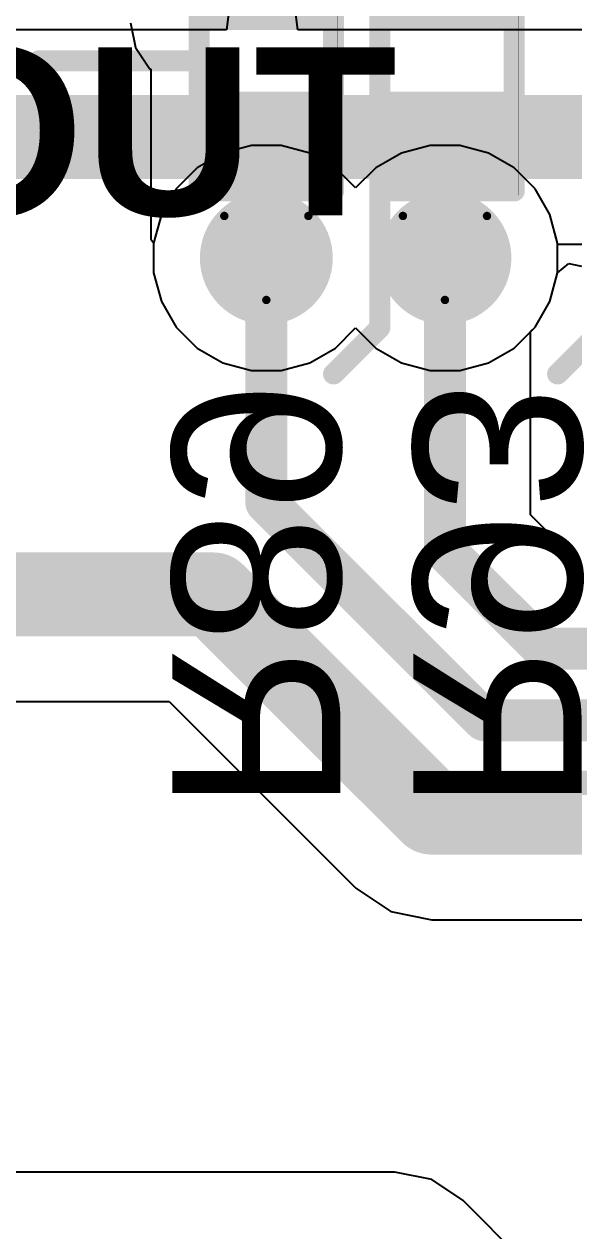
# Model space of a CAD drawing. Header units: inches. Extents: x -21 to 276, y -5 to 220.
# Drawn here: x 2.51 to 5.83, y 44.75 to 52.05 of the extents above; entities that cross this region are included whole.
import ezdxf

# ---------------------------------------------------------------- set-up
doc = ezdxf.new("R2010")
doc.units = ezdxf.units.IN
for name, color, linetype in [('Bottom Layer', 5, 'Continuous'), ('Bottom Overlay', 54, 'Continuous'), ('Bottom Paste', 16, 'Continuous'), ('Bottom Solder', 6, 'Continuous'), ('Drill Drawing', 1, 'Continuous'), ('Ground', 16, 'Continuous'), ('Power + Signal', 76, 'Continuous'), ('Top Layer', 1, 'Continuous'), ('Top Overlay', 2, 'Continuous'), ('Top Solder', 216, 'Continuous'), ('Via Holes', 16, 'Continuous')]:
    doc.layers.add(name, color=color, linetype=linetype)
doc.styles.add('Arial', font='', dxfattribs={"height": 0.2})
doc.styles.add('Arial_Bold', font='', dxfattribs={"height": 0.2})
doc.styles.get('Arial').set_extended_font_data('Arial')
doc.styles.get('Arial_Bold').set_extended_font_data('Arial', bold=True)

# ---------------------------------------------------------------- blocks, each defined once
blk = doc.blocks.new('R___0402_B_23')
at = {"layer": 'Bottom Layer'}
for points in [[(-0.2413, 0.3175), (-0.2413, -0.3175), (-0.6985, -0.3175), (-0.6985, 0.3175)], [(0.6985, 0.3175), (0.6985, -0.3175), (0.2413, -0.3175), (0.2413, 0.3175)]]:
    blk.add_hatch(color=5, dxfattribs=at).paths.add_polyline_path(points)
at = {"layer": 'Bottom Paste'}
for points in [[(-0.2413, 0.3175), (-0.2413, -0.3175), (-0.6985, -0.3175), (-0.6985, 0.3175)], [(0.6985, 0.3175), (0.6985, -0.3175), (0.2413, -0.3175), (0.2413, 0.3175)]]:
    blk.add_hatch(color=16, dxfattribs=at).paths.add_polyline_path(points)
at = {"layer": 'Bottom Solder'}
for points in [[(-0.1863, 0.3725), (-0.1863, -0.3725), (-0.7535, -0.3725), (-0.7535, 0.3725)], [(0.7535, 0.3725), (0.7535, -0.3725), (0.1863, -0.3725), (0.1863, 0.3725)]]:
    blk.add_hatch(color=6, dxfattribs=at).paths.add_polyline_path(points)
at = {"layer": 'Bottom Overlay'}
for points in [[(-0.7874, -0.4064, 0.127, 0.127, 0), (-0.7874, 0.4064, 0.127, 0.127, 0)], [(0.7874, 0.4064, 0.127, 0.127, 0), (-0.7874, 0.4064, 0.127, 0.127, 0)], [(0.7874, -0.4064, 0.127, 0.127, 0), (0.7874, 0.4064, 0.127, 0.127, 0)], [(0.8128, 0.4318, 0.00323, 0.00323, 0), (-0.8128, 0.4318, 0.00323, 0.00323, 0)], [(0.7874, -0.4064, 0.127, 0.127, 0), (-0.7874, -0.4064, 0.127, 0.127, 0)]]:
    blk.add_lwpolyline(points, format="xyseb", dxfattribs=at)
for points in [[(-0.8191, 0.4064, 0.0635, 0.0635, 1), (-0.7556, 0.4064, 0.0635, 0.0635, 1)], [(-0.8191, 0.4064, 0.0635, 0.0635, 1), (-0.7556, 0.4064, 0.0635, 0.0635, 1)], [(0.7556, 0.4064, 0.0635, 0.0635, 1), (0.8191, 0.4064, 0.0635, 0.0635, 1)], [(0.7556, 0.4064, 0.0635, 0.0635, 1), (0.8191, 0.4064, 0.0635, 0.0635, 1)], [(-0.8136, 0.4318, 0.00161, 0.00161, 1), (-0.812, 0.4318, 0.00161, 0.00161, 1)], [(0.812, 0.4318, 0.00161, 0.00161, 1), (0.8136, 0.4318, 0.00161, 0.00161, 1)], [(-0.8191, -0.4064, 0.0635, 0.0635, 1), (-0.7556, -0.4064, 0.0635, 0.0635, 1)], [(-0.8191, -0.4064, 0.0635, 0.0635, 1), (-0.7556, -0.4064, 0.0635, 0.0635, 1)], [(0.7556, -0.4064, 0.0635, 0.0635, 1), (0.8191, -0.4064, 0.0635, 0.0635, 1)], [(0.7556, -0.4064, 0.0635, 0.0635, 1), (0.8191, -0.4064, 0.0635, 0.0635, 1)]]:
    blk.add_lwpolyline(points, format="xyseb", close=True, dxfattribs=at)
blk = doc.blocks.new('R___0402_B_24')
at = {"layer": 'Bottom Layer'}
for points in [[(-0.2413, 0.3175), (-0.2413, -0.3175), (-0.6985, -0.3175), (-0.6985, 0.3175)], [(0.6985, 0.3175), (0.6985, -0.3175), (0.2413, -0.3175), (0.2413, 0.3175)]]:
    blk.add_hatch(color=5, dxfattribs=at).paths.add_polyline_path(points)
at = {"layer": 'Bottom Paste'}
for points in [[(-0.2413, 0.3175), (-0.2413, -0.3175), (-0.6985, -0.3175), (-0.6985, 0.3175)], [(0.6985, 0.3175), (0.6985, -0.3175), (0.2413, -0.3175), (0.2413, 0.3175)]]:
    blk.add_hatch(color=16, dxfattribs=at).paths.add_polyline_path(points)
at = {"layer": 'Bottom Solder'}
for points in [[(-0.1863, 0.3725), (-0.1863, -0.3725), (-0.7535, -0.3725), (-0.7535, 0.3725)], [(0.7535, 0.3725), (0.7535, -0.3725), (0.1863, -0.3725), (0.1863, 0.3725)]]:
    blk.add_hatch(color=6, dxfattribs=at).paths.add_polyline_path(points)
at = {"layer": 'Bottom Overlay'}
for points in [[(-0.7874, -0.4064, 0.127, 0.127, 0), (-0.7874, 0.4064, 0.127, 0.127, 0)], [(0.7874, 0.4064, 0.127, 0.127, 0), (-0.7874, 0.4064, 0.127, 0.127, 0)], [(0.7874, -0.4064, 0.127, 0.127, 0), (0.7874, 0.4064, 0.127, 0.127, 0)], [(0.8128, 0.4318, 0.00323, 0.00323, 0), (-0.8128, 0.4318, 0.00323, 0.00323, 0)], [(0.7874, -0.4064, 0.127, 0.127, 0), (-0.7874, -0.4064, 0.127, 0.127, 0)]]:
    blk.add_lwpolyline(points, format="xyseb", dxfattribs=at)
for points in [[(-0.8191, 0.4064, 0.0635, 0.0635, 1), (-0.7556, 0.4064, 0.0635, 0.0635, 1)], [(-0.8191, 0.4064, 0.0635, 0.0635, 1), (-0.7556, 0.4064, 0.0635, 0.0635, 1)], [(0.7556, 0.4064, 0.0635, 0.0635, 1), (0.8191, 0.4064, 0.0635, 0.0635, 1)], [(0.7556, 0.4064, 0.0635, 0.0635, 1), (0.8191, 0.4064, 0.0635, 0.0635, 1)], [(-0.8136, 0.4318, 0.00161, 0.00161, 1), (-0.812, 0.4318, 0.00161, 0.00161, 1)], [(0.812, 0.4318, 0.00161, 0.00161, 1), (0.8136, 0.4318, 0.00161, 0.00161, 1)], [(-0.8191, -0.4064, 0.0635, 0.0635, 1), (-0.7556, -0.4064, 0.0635, 0.0635, 1)], [(-0.8191, -0.4064, 0.0635, 0.0635, 1), (-0.7556, -0.4064, 0.0635, 0.0635, 1)], [(0.7556, -0.4064, 0.0635, 0.0635, 1), (0.8191, -0.4064, 0.0635, 0.0635, 1)], [(0.7556, -0.4064, 0.0635, 0.0635, 1), (0.8191, -0.4064, 0.0635, 0.0635, 1)]]:
    blk.add_lwpolyline(points, format="xyseb", close=True, dxfattribs=at)

msp = doc.modelspace()

# ---------------------------------------------------------------- hatches: boundary and pattern name
at = {"layer": 'Bottom Layer'}
h = msp.add_hatch(color=5, dxfattribs=at)
edge = h.paths.add_edge_path()
edge.add_arc((3.9726, 50.638), 0.3, 0, 360)
h = msp.add_hatch(color=5, dxfattribs=at)
edge = h.paths.add_edge_path()
edge.add_arc((5.0521, 50.638), 0.3, 0, 360)
at = {"layer": 'Bottom Solder'}
h = msp.add_hatch(color=6, dxfattribs=at)
edge = h.paths.add_edge_path()
edge.add_arc((3.9726, 50.638), 0.4016, 0, 360)
h = msp.add_hatch(color=6, dxfattribs=at)
edge = h.paths.add_edge_path()
edge.add_arc((5.0521, 50.638), 0.4016, 0, 360)
at = {"layer": 'Ground'}
h = msp.add_hatch(color=16, dxfattribs=at)
edge = h.paths.add_edge_path()
edge.add_arc((3.9726, 50.638), 0.3, 0, 360)
h = msp.add_hatch(color=16, dxfattribs=at)
edge = h.paths.add_edge_path()
edge.add_arc((5.0521, 50.638), 0.3, 0, 360)
at = {"layer": 'Power + Signal'}
h = msp.add_hatch(color=76, dxfattribs=at)
edge = h.paths.add_edge_path()
edge.add_arc((3.9726, 50.638), 0.3, 0, 360)
h = msp.add_hatch(color=76, dxfattribs=at)
edge = h.paths.add_edge_path()
edge.add_arc((5.0521, 50.638), 0.3, 0, 360)
at = {"layer": 'Top Layer'}
h = msp.add_hatch(color=1, dxfattribs=at)
edge = h.paths.add_edge_path()
edge.add_arc((3.9726, 50.638), 0.3, 0, 360)
h = msp.add_hatch(color=1, dxfattribs=at)
edge = h.paths.add_edge_path()
edge.add_arc((5.0521, 50.638), 0.3, 0, 360)
at = {"layer": 'Top Solder'}
h = msp.add_hatch(color=216, dxfattribs=at)
edge = h.paths.add_edge_path()
edge.add_arc((3.9726, 50.638), 0.4016, 0, 360)
h = msp.add_hatch(color=216, dxfattribs=at)
edge = h.paths.add_edge_path()
edge.add_arc((5.0521, 50.638), 0.4016, 0, 360)
at = {"layer": 'Via Holes'}
h = msp.add_hatch(color=7, dxfattribs=at)
edge = h.paths.add_edge_path()
edge.add_arc((3.9726, 50.638), 0.15, 0, 360)
h = msp.add_hatch(color=7, dxfattribs=at)
edge = h.paths.add_edge_path()
edge.add_arc((5.0521, 50.638), 0.15, 0, 360)

# ---------------------------------------------------------------- linework, layer by layer
at = {"layer": 'Bottom Layer'}
for p, q in [((3.1523, 52.0592), (3.1819, 51.9105)), ((3.1819, 51.9105), (3.2661, 51.7845)), ((3.2661, 51.7845), (3.2741, 51.7792)), ((3.2741, 51.7792), (3.2741, 50.7511)), ((3.2741, 50.7511), (3.2741, 50.7511)), ((3.2741, 50.7511), (3.2917, 50.7281)), ((3.2917, 50.7281), (3.2916, 50.7276)), ((3.2916, 50.7276), (3.2916, 50.5483)), ((5.7331, 50.5483), (5.8004, 50.6036)), ((5.8004, 50.6036), (5.8776, 50.5882)), ((3.2916, 50.5483), (3.338, 50.3751)), ((5.6867, 50.3751), (5.7331, 50.5483)), ((3.338, 50.3751), (3.4276, 50.2198)), ((5.597, 50.2198), (5.6867, 50.3751)), ((3.4276, 50.2198), (3.5544, 50.093)), ((4.3907, 50.093), (4.5123, 50.2146)), ((4.5123, 50.2146), (4.6339, 50.093)), ((5.4702, 50.093), (5.597, 50.2198)), ((3.5544, 50.093), (3.7097, 50.0034)), ((4.2354, 50.0034), (4.3907, 50.093)), ((4.6339, 50.093), (4.7892, 50.0034)), ((5.3149, 50.0034), (5.4702, 50.093)), ((3.7097, 50.0034), (3.8829, 49.957)), ((4.0622, 49.957), (4.2354, 50.0034)), ((4.7892, 50.0034), (4.9624, 49.957)), ((5.1417, 49.957), (5.3149, 50.0034)), ((3.8829, 49.957), (4.0622, 49.957)), ((4.9624, 49.957), (5.1417, 49.957)), ((4.7498, 45.1089), (-1.2157, 45.1089)), ((4.9728, 45.0645), (4.7498, 45.1089)), ((5.1618, 44.9382), (4.9728, 45.0645)), ((5.5936, 44.5064), (5.1618, 44.9382))]:
    msp.add_line(p, q, dxfattribs=at)
for points in [[(3.9726, 50.638, 0.381, 0.381, 0), (3.9726, 51.3607, 0.381, 0.381, 0)], [(5.0584, 50.6443, 0.381, 0.381, 0), (5.0584, 51.3543, 0.381, 0.381, 0)], [(5.0584, 51.3543, 0.254, 0.254, 0), (5.0648, 51.3607, 0.254, 0.254, 0)], [(5.0521, 50.638, 0.254, 0.254, 0), (5.0584, 50.6443, 0.254, 0.254, 0)]]:
    msp.add_lwpolyline(points, format="xyseb", dxfattribs=at)
for points in [[(3.8773, 51.3607, 0.1905, 0.1905, 1), (4.0678, 51.3607, 0.1905, 0.1905, 1)], [(4.9632, 51.3543, 0.1905, 0.1905, 1), (5.1537, 51.3543, 0.1905, 0.1905, 1)], [(4.9949, 51.3543, 0.127, 0.127, 1), (5.1219, 51.3543, 0.127, 0.127, 1)], [(5.0013, 51.3607, 0.127, 0.127, 1), (5.1283, 51.3607, 0.127, 0.127, 1)], [(3.8773, 50.638, 0.1905, 0.1905, 1), (4.0678, 50.638, 0.1905, 0.1905, 1)], [(4.9632, 50.6443, 0.1905, 0.1905, 1), (5.1537, 50.6443, 0.1905, 0.1905, 1)], [(4.9886, 50.638, 0.127, 0.127, 1), (5.1156, 50.638, 0.127, 0.127, 1)], [(4.9949, 50.6443, 0.127, 0.127, 1), (5.1219, 50.6443, 0.127, 0.127, 1)]]:
    msp.add_lwpolyline(points, format="xyseb", close=True, dxfattribs=at)
at = {"layer": 'Bottom Overlay'}
for points in [[(2.5988, 51.8306, 0.127, 0.127, 0), (3.5662, 51.8306, 0.127, 0.127, 0)], [(4.6584, 50.2158, 0.127, 0.127, 0), (4.6584, 51.0432, 0.127, 0.127, 0)], [(4.379, 49.9364, 0.127, 0.127, 0), (4.6584, 50.2158, 0.127, 0.127, 0)], [(5.7329, 49.9364, 0.127, 0.127, 0), (6.03, 50.2334, 0.127, 0.127, 0)]]:
    msp.add_lwpolyline(points, format="xyseb", dxfattribs=at)
for points in [[(2.5671, 51.8306, 0.0635, 0.0635, 1), (2.6306, 51.8306, 0.0635, 0.0635, 1)], [(3.5344, 51.8306, 0.0635, 0.0635, 1), (3.5979, 51.8306, 0.0635, 0.0635, 1)], [(4.6266, 51.0432, 0.0635, 0.0635, 1), (4.6901, 51.0432, 0.0635, 0.0635, 1)], [(4.6266, 50.2158, 0.0635, 0.0635, 1), (4.6901, 50.2158, 0.0635, 0.0635, 1)], [(4.6266, 50.2158, 0.0635, 0.0635, 1), (4.6901, 50.2158, 0.0635, 0.0635, 1)], [(4.3472, 49.9364, 0.0635, 0.0635, 1), (4.4107, 49.9364, 0.0635, 0.0635, 1)], [(5.7012, 49.9364, 0.0635, 0.0635, 1), (5.7647, 49.9364, 0.0635, 0.0635, 1)]]:
    msp.add_lwpolyline(points, format="xyseb", close=True, dxfattribs=at)
at = {"layer": 'Drill Drawing'}
for points in [[(3.7186, 50.892, 0.0508, 0.0508, 0), (4.2266, 50.892, 0.0508, 0.0508, 0)], [(3.7186, 50.892, 0.0508, 0.0508, 0), (3.9726, 50.384, 0.0508, 0.0508, 0)], [(3.9726, 50.384, 0.0508, 0.0508, 0), (4.2266, 50.892, 0.0508, 0.0508, 0)], [(4.7981, 50.892, 0.0508, 0.0508, 0), (5.3061, 50.892, 0.0508, 0.0508, 0)], [(4.7981, 50.892, 0.0508, 0.0508, 0), (5.0521, 50.384, 0.0508, 0.0508, 0)], [(5.0521, 50.384, 0.0508, 0.0508, 0), (5.3061, 50.892, 0.0508, 0.0508, 0)]]:
    msp.add_lwpolyline(points, format="xyseb", dxfattribs=at)
for points in [[(3.7059, 50.892, 0.0254, 0.0254, 1), (3.7313, 50.892, 0.0254, 0.0254, 1)], [(3.7059, 50.892, 0.0254, 0.0254, 1), (3.7313, 50.892, 0.0254, 0.0254, 1)], [(4.2139, 50.892, 0.0254, 0.0254, 1), (4.2393, 50.892, 0.0254, 0.0254, 1)], [(4.2139, 50.892, 0.0254, 0.0254, 1), (4.2393, 50.892, 0.0254, 0.0254, 1)], [(4.7854, 50.892, 0.0254, 0.0254, 1), (4.8108, 50.892, 0.0254, 0.0254, 1)], [(4.7854, 50.892, 0.0254, 0.0254, 1), (4.8108, 50.892, 0.0254, 0.0254, 1)], [(5.2934, 50.892, 0.0254, 0.0254, 1), (5.3188, 50.892, 0.0254, 0.0254, 1)], [(5.2934, 50.892, 0.0254, 0.0254, 1), (5.3188, 50.892, 0.0254, 0.0254, 1)], [(3.9599, 50.384, 0.0254, 0.0254, 1), (3.9853, 50.384, 0.0254, 0.0254, 1)], [(3.9599, 50.384, 0.0254, 0.0254, 1), (3.9853, 50.384, 0.0254, 0.0254, 1)], [(5.0394, 50.384, 0.0254, 0.0254, 1), (5.0648, 50.384, 0.0254, 0.0254, 1)], [(5.0394, 50.384, 0.0254, 0.0254, 1), (5.0648, 50.384, 0.0254, 0.0254, 1)]]:
    msp.add_lwpolyline(points, format="xyseb", close=True, dxfattribs=at)
at = {"layer": 'Ground'}
for p, q in [((3.8829, 51.319), (3.7097, 51.2726)), ((4.0622, 51.319), (3.8829, 51.319)), ((4.2354, 51.2726), (4.0622, 51.319)), ((4.9624, 51.319), (4.7892, 51.2726)), ((5.1417, 51.319), (4.9624, 51.319)), ((5.3149, 51.2726), (5.1417, 51.319)), ((3.7097, 51.2726), (3.5544, 51.1829)), ((4.3907, 51.1829), (4.2354, 51.2726)), ((4.7892, 51.2726), (4.6339, 51.1829)), ((5.4702, 51.1829), (5.3149, 51.2726)), ((3.5544, 51.1829), (3.4276, 51.0561)), ((4.5123, 51.0613), (4.3907, 51.1829)), ((4.6339, 51.1829), (4.5123, 51.0613)), ((5.597, 51.0561), (5.4702, 51.1829)), ((3.4276, 51.0561), (3.338, 50.9008)), ((5.6867, 50.9008), (5.597, 51.0561)), ((3.338, 50.9008), (3.2916, 50.7276)), ((5.7331, 50.7276), (5.6867, 50.9008)), ((3.2916, 50.7276), (3.2916, 50.5483)), ((5.7331, 50.5483), (5.7331, 50.7276)), ((3.2916, 50.5483), (3.338, 50.3751)), ((5.6867, 50.3751), (5.7331, 50.5483)), ((3.338, 50.3751), (3.4276, 50.2198)), ((5.597, 50.2198), (5.6867, 50.3751)), ((3.4276, 50.2198), (3.5544, 50.093)), ((4.3907, 50.093), (4.5123, 50.2146)), ((4.5123, 50.2146), (4.6339, 50.093)), ((5.4702, 50.093), (5.597, 50.2198)), ((3.5544, 50.093), (3.7097, 50.0034)), ((4.2354, 50.0034), (4.3907, 50.093)), ((4.6339, 50.093), (4.7892, 50.0034)), ((5.3149, 50.0034), (5.4702, 50.093)), ((3.7097, 50.0034), (3.8829, 49.957)), ((4.0622, 49.957), (4.2354, 50.0034)), ((4.7892, 50.0034), (4.9624, 49.957)), ((5.1417, 49.957), (5.3149, 50.0034)), ((3.8829, 49.957), (4.0622, 49.957)), ((4.9624, 49.957), (5.1417, 49.957))]:
    msp.add_line(p, q, dxfattribs=at)
at = {"layer": 'Power + Signal'}
for p, q in [((3.8829, 51.319), (3.7097, 51.2726)), ((4.0622, 51.319), (3.8829, 51.319)), ((4.2354, 51.2726), (4.0622, 51.319)), ((4.9624, 51.319), (4.7892, 51.2726)), ((5.1417, 51.319), (4.9624, 51.319)), ((5.3149, 51.2726), (5.1417, 51.319)), ((3.7097, 51.2726), (3.5544, 51.1829)), ((4.3907, 51.1829), (4.2354, 51.2726)), ((4.7892, 51.2726), (4.6339, 51.1829)), ((5.4702, 51.1829), (5.3149, 51.2726)), ((3.5544, 51.1829), (3.4276, 51.0561)), ((4.5123, 51.0613), (4.3907, 51.1829)), ((4.6339, 51.1829), (4.5123, 51.0613)), ((5.597, 51.0561), (5.4702, 51.1829)), ((3.4276, 51.0561), (3.338, 50.9008)), ((5.6867, 50.9008), (5.597, 51.0561)), ((3.338, 50.9008), (3.2916, 50.7276)), ((5.7331, 50.7276), (5.6867, 50.9008)), ((3.2916, 50.7276), (3.2916, 50.5483)), ((5.7331, 50.5483), (5.7331, 50.7276)), ((3.2916, 50.5483), (3.338, 50.3751)), ((5.6867, 50.3751), (5.7331, 50.5483)), ((3.338, 50.3751), (3.4276, 50.2198)), ((5.597, 50.2198), (5.6867, 50.3751)), ((3.4276, 50.2198), (3.5544, 50.093)), ((4.3907, 50.093), (4.5123, 50.2146)), ((4.5123, 50.2146), (4.6339, 50.093)), ((5.4702, 50.093), (5.597, 50.2198)), ((3.5544, 50.093), (3.7097, 50.0034)), ((4.2354, 50.0034), (4.3907, 50.093)), ((4.6339, 50.093), (4.7892, 50.0034)), ((5.3149, 50.0034), (5.4702, 50.093)), ((3.7097, 50.0034), (3.8829, 49.957)), ((4.0622, 49.957), (4.2354, 50.0034)), ((4.7892, 50.0034), (4.9624, 49.957)), ((5.1417, 49.957), (5.3149, 50.0034)), ((3.8829, 49.957), (4.0622, 49.957)), ((4.9624, 49.957), (5.1417, 49.957))]:
    msp.add_line(p, q, dxfattribs=at)
at = {"layer": 'Top Layer'}
for p, q in [((3.7479, 52.1442), (3.7312, 52.0172)), ((4.1634, 52.0172), (4.1466, 52.1442)), ((3.7312, 52.0172), (-1.8079, 52.0172)), ((6.3506, 52.0172), (4.1634, 52.0172)), ((5.7331, 50.5483), (5.7331, 50.7223)), ((5.7331, 50.7223), (6.3051, 50.7223)), ((5.6867, 50.3751), (5.7331, 50.5483)), ((5.597, 50.2198), (5.6867, 50.3751)), ((5.57, 50.1928), (5.597, 50.2198)), ((5.57, 49.0843), (5.57, 50.1928)), ((5.8618, 48.7926), (5.57, 49.0843)), ((-1.81, 47.9558), (3.3848, 47.9558)), ((3.3848, 47.9558), (4.5143, 46.8262)), ((4.5143, 46.8262), (4.7244, 46.6858)), ((4.7244, 46.6858), (4.9721, 46.6366)), ((4.9721, 46.6366), (7.8766, 46.6366))]:
    msp.add_line(p, q, dxfattribs=at)
for points in [[(-2.875, 51.3698, 0.508, 0.508, 0), (6.5003, 51.3698, 0.508, 0.508, 0)], [(3.9726, 49.1596, 0.254, 0.254, 0), (3.9726, 50.638, 0.254, 0.254, 0)], [(5.0521, 48.8698, 0.254, 0.254, 0), (5.0521, 50.638, 0.254, 0.254, 0)], [(3.9726, 49.1596, 0.254, 0.254, 0), (5.2893, 47.8428, 0.254, 0.254, 0)], [(5.0521, 48.8698, 0.254, 0.254, 0), (5.6473, 48.2746, 0.254, 0.254, 0)], [(-2.877, 48.6032, 0.508, 0.508, 0), (3.6529, 48.6032, 0.508, 0.508, 0)], [(3.6529, 48.6032, 0.508, 0.508, 0), (4.9721, 47.284, 0.508, 0.508, 0)], [(5.6473, 48.2746, 0.254, 0.254, 0), (32.2465, 48.2746, 0.254, 0.254, 0)], [(5.2893, 47.8428, 0.254, 0.254, 0), (32.4253, 47.8428, 0.254, 0.254, 0)], [(4.9721, 47.284, 0.508, 0.508, 0), (16.9244, 47.284, 0.508, 0.508, 0)]]:
    msp.add_lwpolyline(points, format="xyseb", dxfattribs=at)
for points in [[(3.9091, 50.638, 0.127, 0.127, 1), (4.0361, 50.638, 0.127, 0.127, 1)], [(4.9886, 50.638, 0.127, 0.127, 1), (5.1156, 50.638, 0.127, 0.127, 1)], [(3.9091, 49.1596, 0.127, 0.127, 1), (4.0361, 49.1596, 0.127, 0.127, 1)], [(3.9091, 49.1596, 0.127, 0.127, 1), (4.0361, 49.1596, 0.127, 0.127, 1)], [(4.9886, 48.8698, 0.127, 0.127, 1), (5.1156, 48.8698, 0.127, 0.127, 1)], [(4.9886, 48.8698, 0.127, 0.127, 1), (5.1156, 48.8698, 0.127, 0.127, 1)], [(3.5259, 48.6032, 0.254, 0.254, 1), (3.7799, 48.6032, 0.254, 0.254, 1)], [(3.5259, 48.6032, 0.254, 0.254, 1), (3.7799, 48.6032, 0.254, 0.254, 1)], [(5.5838, 48.2746, 0.127, 0.127, 1), (5.7108, 48.2746, 0.127, 0.127, 1)], [(5.5838, 48.2746, 0.127, 0.127, 1), (5.7108, 48.2746, 0.127, 0.127, 1)], [(5.2258, 47.8428, 0.127, 0.127, 1), (5.3528, 47.8428, 0.127, 0.127, 1)], [(5.2258, 47.8428, 0.127, 0.127, 1), (5.3528, 47.8428, 0.127, 0.127, 1)], [(4.8451, 47.284, 0.254, 0.254, 1), (5.0991, 47.284, 0.254, 0.254, 1)], [(4.8451, 47.284, 0.254, 0.254, 1), (5.0991, 47.284, 0.254, 0.254, 1)]]:
    msp.add_lwpolyline(points, format="xyseb", close=True, dxfattribs=at)

# ---------------------------------------------------------------- block references
at = {"rotation": 270}
for name, p in [('R___0402_B_24', (3.9726, 51.8306)), ('R___0402_B_23', (5.0648, 51.8306))]:
    msp.add_blockref(name, p, dxfattribs=at)

# ---------------------------------------------------------------- texts
at = {"layer": 'Bottom Overlay', "style": 'Arial', "text_generation_flag": 2}
for s, p in [('R89', (3.4038, 47.2868)), ('R93', (4.8617, 47.2868))]:
    msp.add_text(s, height=1.016, rotation=270, dxfattribs=at).set_placement(p)
at = {"layer": 'Top Overlay', "style": 'Arial_Bold'}
msp.add_text('LINE-OUT', height=1.016, dxfattribs=at).set_placement((-1.9372, 50.8952))

doc.saveas('drawing.dxf')
